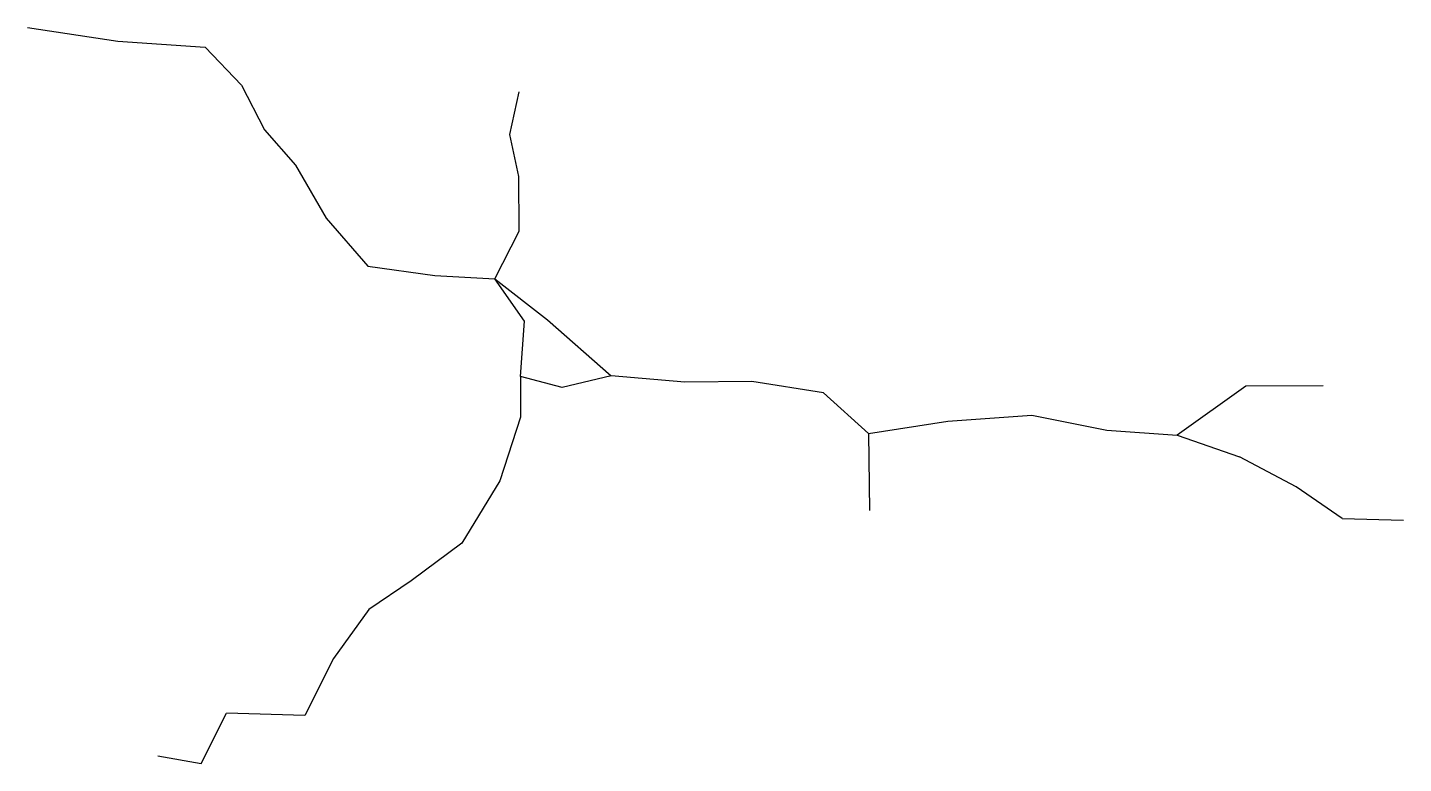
# Model space of a CAD drawing. Header units: millimetres. Extents: x -333 to 65, y -42 to 171.
import ezdxf

# ---------------------------------------------------------------- set-up
doc = ezdxf.new("R2010")
doc.units = ezdxf.units.MM
doc.layers.get('0').update_dxf_attribs({"linetype": 'CONTINUOUS'})

msp = doc.modelspace()

# ---------------------------------------------------------------- linework, layer by layer
for p, q in [((-333.08, 170.99), (-306.92, 166.99)), ((-306.92, 166.99), (-281.66, 165.31)), ((-281.66, 165.31), (-271.16, 154.27)), ((-271.16, 154.27), (-264.52, 141.38)), ((-193.57, 140.03), (-190.89, 152.41)), ((-264.52, 141.38), (-255.54, 131.14)), ((-190.98, 127.88), (-193.57, 140.03)), ((-255.54, 131.14), (-246.71, 115.79)), ((-190.89, 112.06), (-190.98, 127.88)), ((-246.71, 115.79), (-234.63, 101.89)), ((-197.95, 98.29), (-190.89, 112.06)), ((-234.63, 101.89), (-215.23, 99.21)), ((-215.23, 99.21), (-197.95, 98.29)), ((-189.31, 85.99), (-197.95, 98.29)), ((-197.95, 98.29), (-182.71, 86.44)), ((-190.49, 69.98), (-189.31, 85.99)), ((-182.71, 86.44), (-164.24, 70.2)), ((-190.49, 69.98), (-190.51, 58.26)), ((-178.4, 66.78), (-190.49, 69.98)), ((-164.24, 70.2), (-178.4, 66.78)), ((-142.93, 68.37), (-164.24, 70.2)), ((-123.58, 68.57), (-142.93, 68.37)), ((-102.88, 65.25), (-123.58, 68.57)), ((-89.83, 53.51), (-102.88, 65.25)), ((19.31, 67.2), (-0.57, 52.97)), ((41.65, 67.29), (19.31, 67.2)), ((-190.51, 58.26), (-196.52, 39.85)), ((-89.83, 53.51), (-66.94, 57.1)), ((-66.94, 57.1), (-42.64, 58.82)), ((-42.64, 58.82), (-20.94, 54.5)), ((-89.83, 53.51), (-89.59, 31.17)), ((-20.94, 54.5), (-0.57, 52.97)), ((-0.57, 52.97), (17.44, 46.74)), ((33.86, 38.11), (17.44, 46.74)), ((-196.52, 39.85), (-207.5, 21.75)), ((47.15, 28.88), (33.86, 38.11)), ((47.15, 28.88), (64.88, 28.42)), ((-207.5, 21.75), (-222.13, 10.88)), ((-222.13, 10.88), (-234.41, 2.56)), ((-234.41, 2.56), (-244.59, -11.62)), ((-244.59, -11.62), (-252.85, -28.1)), ((-282.89, -42), (-275.57, -27.43)), ((-252.85, -28.1), (-275.57, -27.43)), ((-295.44, -39.78), (-282.89, -42))]:
    msp.add_line(p, q)

doc.saveas('drawing.dxf')
